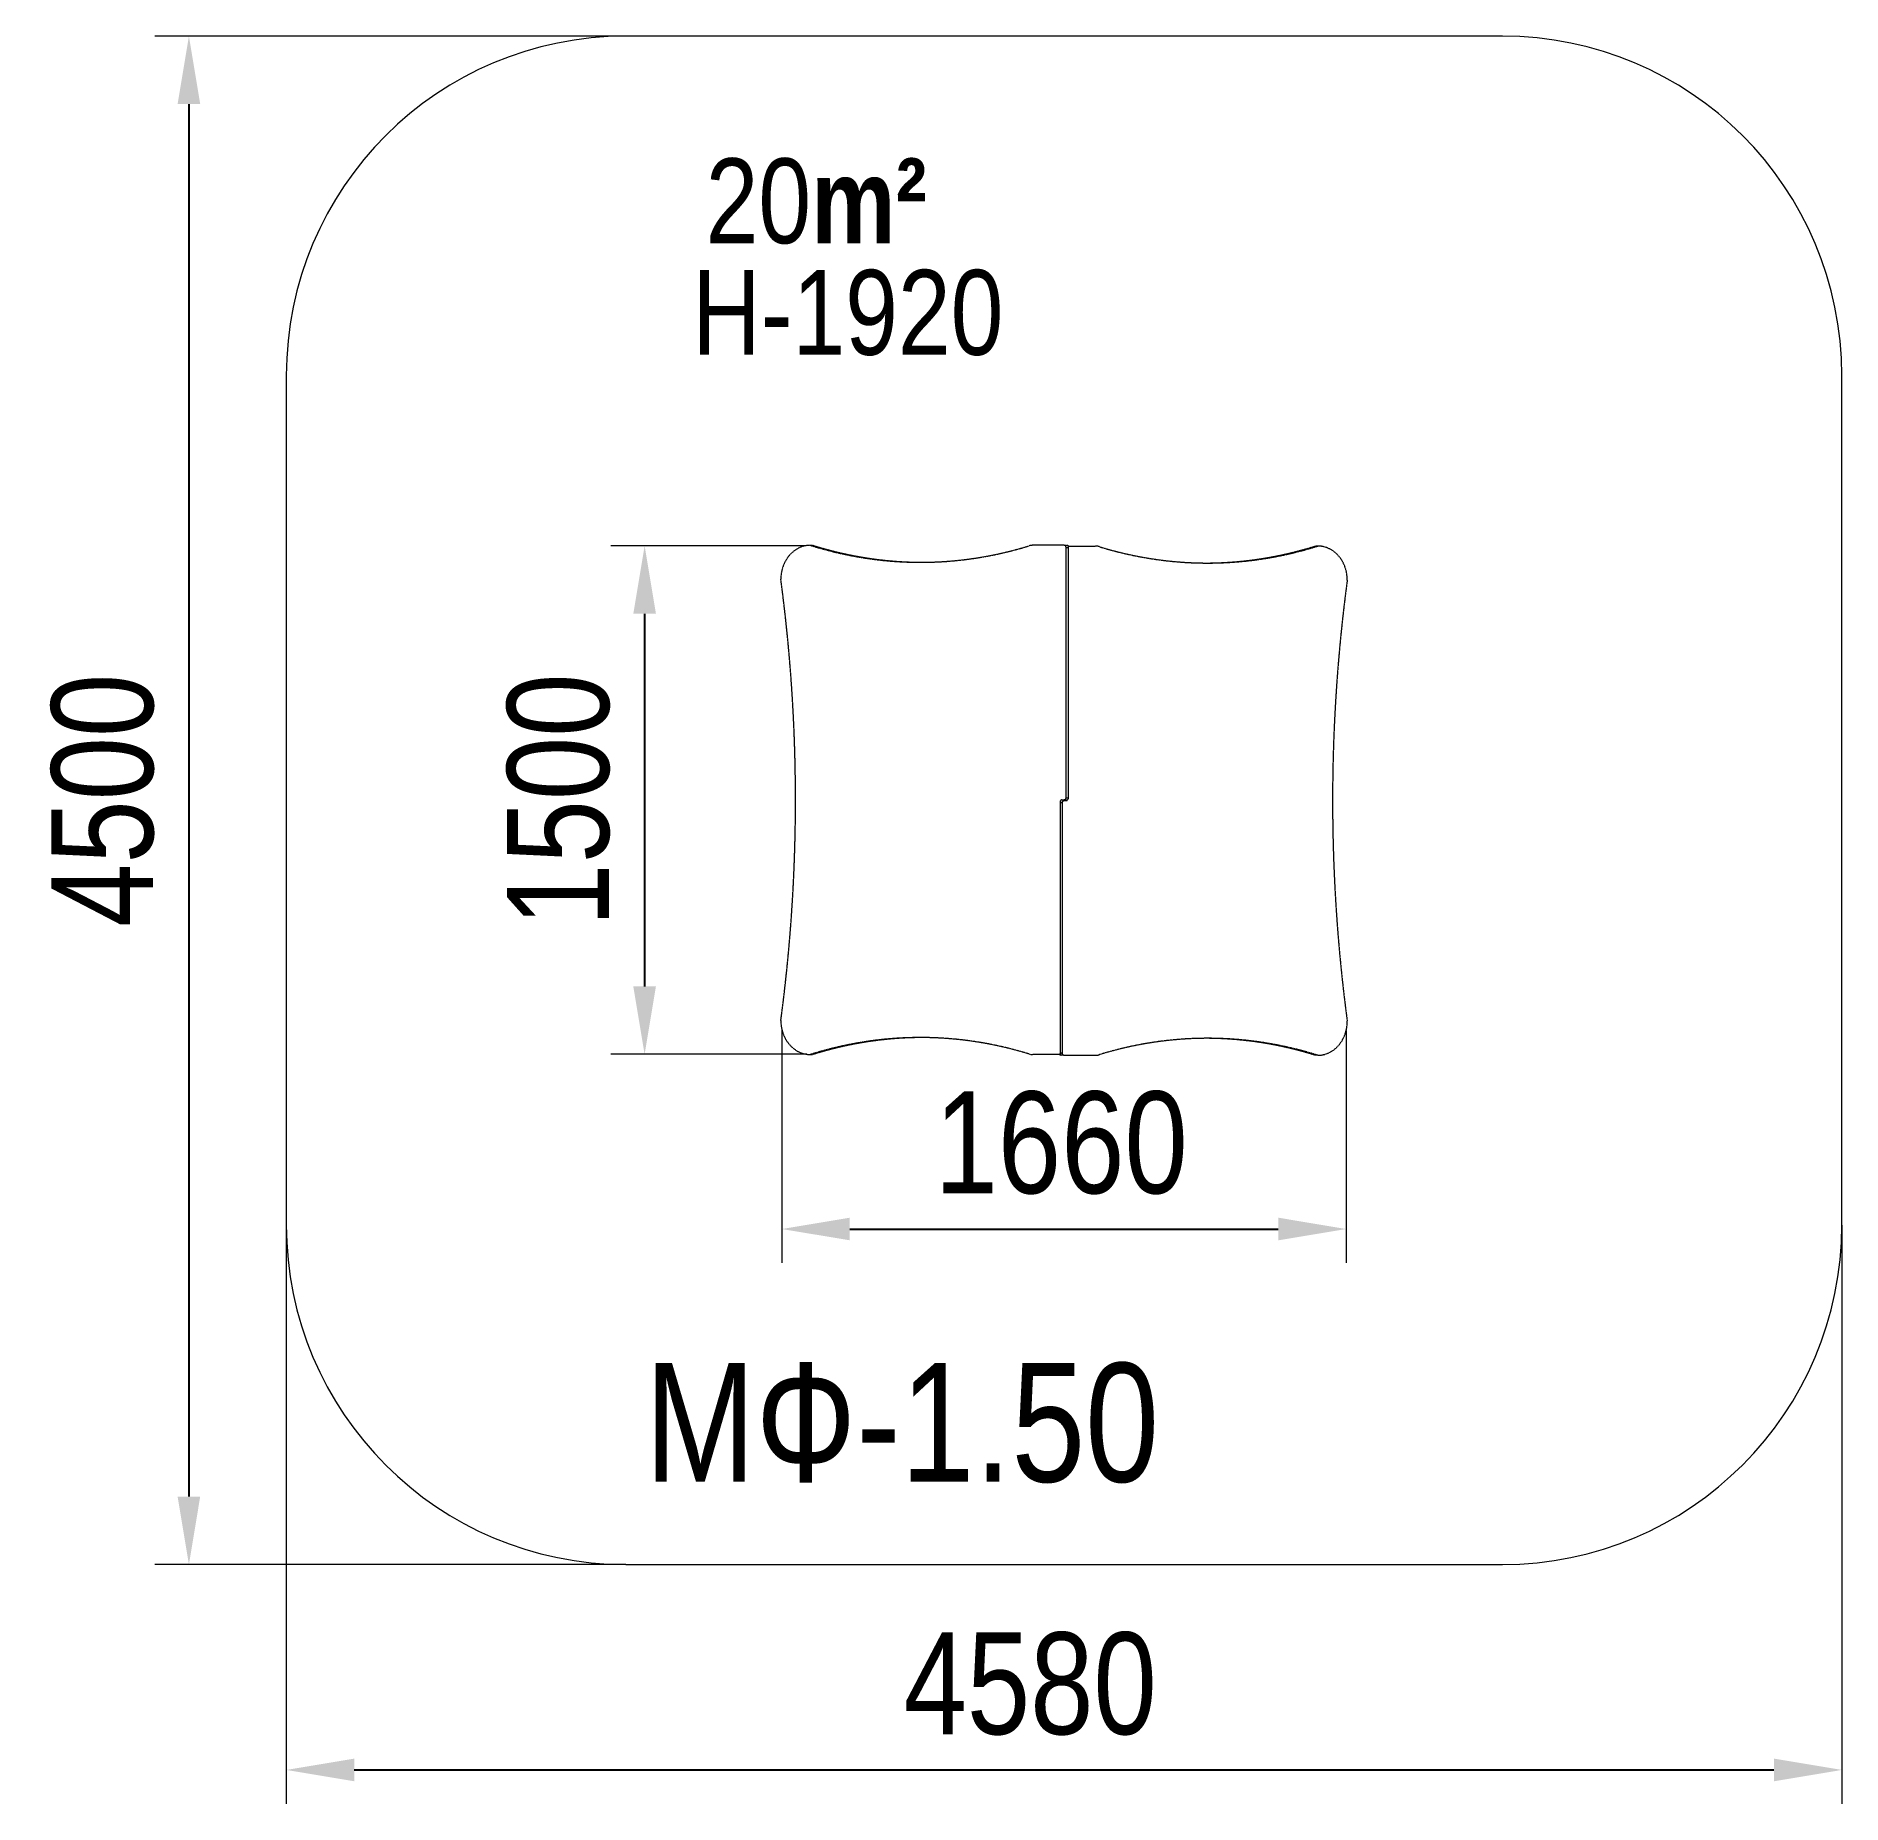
# Model space of a CAD drawing. Header units: millimetres. Extents: x -2718 to 2601, y -2719 to 2488.
import ezdxf

# ---------------------------------------------------------------- set-up
doc = ezdxf.new("R2010")
doc.units = ezdxf.units.MM
doc.linetypes.add('HIDDEN', pattern=[1.905, 1.27, -0.635])
for name, color, linetype in [('DIKOM_АРТИКУЛ', 7, 'Continuous'), ('DIKOM_ЗОНА', 90, 'Continuous'), ('DIKOM_ОБЪЕКТ', 7, 'Continuous'), ('DIKOM_РАЗМЕР_ЗОНА', 7, 'Continuous'), ('DIKOM_РАЗМЕР_ОБЪЕКТА', 7, 'Continuous')]:
    doc.layers.add(name, color=color, linetype=linetype)
doc.styles.add('style1', font='arialbd.ttf', dxfattribs={"width": 0.8})
doc.dimstyles.new('1-50', dxfattribs={"dimtxt": 300, "dimasz": 200, "dimexe": 100, "dimexo": 0, "dimgap": 100, "dimtad": 1, "dimtoh": 1, "dimtxsty": 'style1', "dimcen": 200, "dimclrd": 7, "dimclre": 7, "dimclrt": 7, "dimadec": 1, "dimazin": 2, "dimtfac": 1, "dimtmove": 0, "dimatfit": 2, "dimfxl": 0, "dimlwd": 25, "dimlwe": 18, "dimarcsym": 0})

# ---------------------------------------------------------------- blocks, each defined once
blk = doc.blocks.new('*D0')
at = {"layer": 'Defpoints', "color": 0, "transparency": 16777216}
for p in [(-453.3, 986.5), (-925.5, -511.2), (-448.1, -511.2)]:
    blk.add_point(p, dxfattribs=at)
at = {"layer": 'DIKOM_РАЗМЕР_ОБЪЕКТА', "color": 7, "lineweight": 18, "transparency": 16777216}
for p, q in [((-453.3, 986.5), (-1025.5, 986.5)), ((-448.1, -511.2), (-1025.5, -511.2))]:
    blk.add_line(p, q, dxfattribs=at)
at = {"layer": 'DIKOM_РАЗМЕР_ОБЪЕКТА', "color": 7, "lineweight": 25, "transparency": 16777216}
blk.add_line((-925.5, 786.5), (-925.5, -311.2), dxfattribs=at)
at = {"layer": 'DIKOM_РАЗМЕР_ОБЪЕКТА', "color": 7, "transparency": 16777216}
for points in [[(-958.8, 786.5), (-892.1, 786.5), (-925.5, 986.5)], [(-958.8, -311.2), (-892.1, -311.2), (-925.5, -511.2)]]:
    blk.add_solid(points, dxfattribs=at)
at = {"layer": 'DIKOM_РАЗМЕР_ОБЪЕКТА', "color": 7, "transparency": 16777216, "insert": (-1178.6, 237.7), "char_height": 300, "attachment_point": 5, "rotation": 90, "style": 'style1'}
blk.add_mtext('{\\fArial|b0|i0|c204|p34;1500}', dxfattribs=at)
blk = doc.blocks.new('*D1')
at = {"layer": 'Defpoints', "color": 0, "transparency": 16777216}
for p in [(-521.1, -438.7), (1140.9, -440.9), (1140.9, -1025.9)]:
    blk.add_point(p, dxfattribs=at)
at = {"layer": 'DIKOM_РАЗМЕР_ОБЪЕКТА', "color": 7, "lineweight": 18, "transparency": 16777216}
for p, q in [((-521.1, -438.7), (-521.1, -1125.9)), ((1140.9, -440.9), (1140.9, -1125.9))]:
    blk.add_line(p, q, dxfattribs=at)
at = {"layer": 'DIKOM_РАЗМЕР_ОБЪЕКТА', "color": 7, "lineweight": 25, "transparency": 16777216}
blk.add_line((-321.1, -1025.9), (940.9, -1025.9), dxfattribs=at)
at = {"layer": 'DIKOM_РАЗМЕР_ОБЪЕКТА', "color": 7, "transparency": 16777216}
for points in [[(-321.1, -992.5), (-321.1, -1059.2), (-521.1, -1025.9)], [(940.9, -992.5), (940.9, -1059.2), (1140.9, -1025.9)]]:
    blk.add_solid(points, dxfattribs=at)
at = {"layer": 'DIKOM_РАЗМЕР_ОБЪЕКТА', "color": 7, "transparency": 16777216, "insert": (301.4, -772.7), "char_height": 300, "attachment_point": 5, "style": 'style1'}
blk.add_mtext('{\\fArial|b0|i0|c204|p34;1660}', dxfattribs=at)
blk = doc.blocks.new('*D2')
at = {"layer": 'Defpoints', "color": 0, "transparency": 16777216}
for p in [(-981, 2488.1), (-2267.8, -2014.1), (-981, -2014.1)]:
    blk.add_point(p, dxfattribs=at)
at = {"layer": 'DIKOM_РАЗМЕР_ЗОНА', "color": 7, "lineweight": 18, "transparency": 16777216}
for p, q in [((-981, 2488.1), (-2367.8, 2488.1)), ((-981, -2014.1), (-2367.8, -2014.1))]:
    blk.add_line(p, q, dxfattribs=at)
at = {"layer": 'DIKOM_РАЗМЕР_ЗОНА', "color": 7, "lineweight": 25, "transparency": 16777216}
blk.add_line((-2267.8, 2288.1), (-2267.8, -1814.1), dxfattribs=at)
at = {"layer": 'DIKOM_РАЗМЕР_ЗОНА', "color": 7, "transparency": 16777216}
for points in [[(-2301.1, 2288.1), (-2234.5, 2288.1), (-2267.8, 2488.1)], [(-2301.1, -1814.1), (-2234.5, -1814.1), (-2267.8, -2014.1)]]:
    blk.add_solid(points, dxfattribs=at)
at = {"layer": 'DIKOM_РАЗМЕР_ЗОНА', "color": 7, "transparency": 16777216, "insert": (-2521, 237), "char_height": 300, "attachment_point": 5, "rotation": 90, "style": 'style1'}
blk.add_mtext('{\\fArial|b0|i0|c204|p34;4500}', dxfattribs=at)
blk = doc.blocks.new('*D3')
at = {"layer": 'Defpoints', "color": 0, "transparency": 16777216}
for p in [(-1981, -1014.1), (2601, -1014.1), (2601, -2619.3)]:
    blk.add_point(p, dxfattribs=at)
at = {"layer": 'DIKOM_РАЗМЕР_ЗОНА', "color": 7, "lineweight": 18, "transparency": 16777216}
for p, q in [((-1981, -1014.1), (-1981, -2719.3)), ((2601, -1014.1), (2601, -2719.3))]:
    blk.add_line(p, q, dxfattribs=at)
at = {"layer": 'DIKOM_РАЗМЕР_ЗОНА', "color": 7, "lineweight": 25, "transparency": 16777216}
blk.add_line((-1781, -2619.3), (2401, -2619.3), dxfattribs=at)
at = {"layer": 'DIKOM_РАЗМЕР_ЗОНА', "color": 7, "transparency": 16777216}
for points in [[(-1781, -2586), (-1781, -2652.7), (-1981, -2619.3)], [(2401, -2586), (2401, -2652.7), (2601, -2619.3)]]:
    blk.add_solid(points, dxfattribs=at)
at = {"layer": 'DIKOM_РАЗМЕР_ЗОНА', "color": 7, "transparency": 16777216, "insert": (210.1, -2366.2), "char_height": 300, "attachment_point": 5, "style": 'style1'}
blk.add_mtext('{\\fArial|b0|i0|c204|p34;4580}', dxfattribs=at)

msp = doc.modelspace()

# ---------------------------------------------------------------- linework, layer by layer
at = {"layer": 'DIKOM_ЗОНА', "color": 3, "lineweight": 15}
msp.add_lwpolyline([(2600.989, -1014.1), (2600.989, 1488.117, 0.41421356), (1600.989, 2488.117), (-981.026, 2488.117, 0.41421356), (-1981.026, 1488.117), (-1981.026, -1014.1, 0.41421356), (-981.026, -2014.1), (1600.989, -2014.1, 0.41421356)], format="xyb", close=True, dxfattribs=at)
at = {"layer": 'DIKOM_ОБЪЕКТ', "color": 7, "linetype": 'HIDDEN', "lineweight": 15}
for p, q in [((-437.684, 988.117), (-430.184, 988.117)), ((310.561, 988.117), (217.558, 988.117)), ((310.561, 988.117), (318.061, 988.117)), ((315.758, 244.117), (315.758, 982.117)), ((315.758, 982.117), (323.258, 982.117)), ((323.965, 985.9), (322.095, 985.9)), ((323.258, 244.117), (323.258, 982.117)), ((323.965, 985.9), (402.246, 985.9)), ((1057.488, 985.9), (1049.988, 985.9)), ((298.437, 232.117), (298.437, -508.883)), ((298.437, 232.117), (301.226, 232.117)), ((304.046, 229.9), (300.98, 229.9)), ((303.633, 238.117), (310.561, 238.117)), ((304.046, 229.9), (304.046, -508.1)), ((309.242, 235.9), (305.22, 235.9)), ((316.171, 235.9), (309.242, 235.9)), ((310.561, 238.117), (318.061, 238.117)), ((315.758, 244.117), (323.258, 244.117)), ((-437.684, -511.883), (-430.184, -511.883)), ((295.839, -511.883), (217.558, -511.883)), ((295.839, -511.883), (300.024, -511.883)), ((298.437, -508.883), (301.01, -508.883)), ((304.046, -508.1), (300.98, -508.1)), ((309.242, -514.1), (301.742, -514.1)), ((309.242, -514.1), (402.246, -514.1)), ((1057.488, -514.1), (1049.988, -514.1))]:
    msp.add_line(p, q, dxfattribs=at)
at = {"layer": 'DIKOM_ОБЪЕКТ', "color": 7, "linetype": 'HIDDEN', "lineweight": 15, "flags": 128}
for points in [[(-437.684, 988.117), (-442.913, 987.934), (-448.123, 987.388), (-453.295, 986.479), (-458.41, 985.211), (-463.449, 983.589), (-468.394, 981.618), (-473.227, 979.307), (-477.931, 976.662), (-482.487, 973.695), (-486.88, 970.415), (-491.094, 966.835), (-495.113, 962.968), (-498.922, 958.827), (-502.507, 954.429), (-505.857, 949.789), (-508.957, 944.923), (-511.797, 939.851), (-514.367, 934.589), (-516.657, 929.158), (-518.659, 923.577), (-520.366, 917.867), (-521.771, 912.048), (-522.868, 906.142), (-523.656, 900.17), (-524.129, 894.155), (-524.287, 888.117)], [(-437.684, 988.117), (-418.589, 982.319), (-399.417, 976.873), (-380.172, 971.78), (-360.859, 967.042), (-341.483, 962.66), (-322.049, 958.634), (-302.562, 954.967), (-283.026, 951.658), (-263.448, 948.71), (-243.832, 946.121), (-224.182, 943.894), (-204.504, 942.029), (-184.803, 940.525), (-165.083, 939.384), (-145.351, 938.607), (-125.61, 938.192), (-105.866, 938.14), (-86.123, 938.451), (-66.388, 939.126), (-46.664, 940.163), (-26.957, 941.563), (-7.272, 943.326), (12.386, 945.45), (32.013, 947.935), (51.602, 950.781), (71.15, 953.988), (90.652, 957.553), (110.101, 961.476), (129.494, 965.757), (148.826, 970.394), (168.091, 975.386), (187.285, 980.731), (206.402, 986.429)], [(-430.184, 988.117), (-411.089, 982.319), (-391.917, 976.873), (-372.672, 971.78), (-353.359, 967.042), (-333.983, 962.66), (-314.549, 958.634), (-295.062, 954.967), (-275.526, 951.658), (-255.948, 948.71), (-236.332, 946.121), (-216.682, 943.894), (-197.004, 942.029), (-177.303, 940.525), (-157.583, 939.384), (-137.851, 938.607), (-118.11, 938.192), (-109.175, 938.123)], [(413.402, 984.212), (432.519, 978.514), (451.713, 973.169), (470.978, 968.177), (490.31, 963.54), (509.703, 959.259), (529.152, 955.336), (548.654, 951.77), (568.202, 948.564), (587.791, 945.718), (607.418, 943.233), (627.076, 941.109), (646.761, 939.346), (666.468, 937.946), (686.192, 936.909), (705.927, 936.234), (725.67, 935.923), (745.414, 935.975), (765.155, 936.39), (784.887, 937.167), (804.607, 938.308), (824.308, 939.811), (843.986, 941.677), (863.636, 943.904), (883.252, 946.492), (902.83, 949.441), (922.366, 952.75), (941.853, 956.417), (961.287, 960.442), (980.663, 964.825), (999.976, 969.563), (1019.221, 974.656), (1038.393, 980.102), (1057.488, 985.9)], [(728.979, 935.906), (737.914, 935.975), (757.655, 936.39), (777.387, 937.167), (797.107, 938.308), (816.808, 939.811), (836.486, 941.677), (856.136, 943.904), (875.752, 946.492), (895.33, 949.441), (914.866, 952.75), (934.353, 956.417), (953.787, 960.442), (973.163, 964.825), (992.476, 969.563), (1011.721, 974.656), (1030.893, 980.102), (1049.988, 985.9)], [(1144.091, 885.9), (1143.933, 891.938), (1143.46, 897.953), (1142.672, 903.925), (1141.574, 909.831), (1140.17, 915.65), (1138.463, 921.36), (1136.461, 926.941), (1134.171, 932.372), (1131.601, 937.633), (1128.761, 942.706), (1125.661, 947.572), (1122.311, 952.212), (1118.726, 956.61), (1114.917, 960.751), (1110.898, 964.618), (1106.684, 968.198), (1102.291, 971.478), (1097.735, 974.445), (1093.031, 977.09), (1088.198, 979.401), (1083.253, 981.372), (1078.214, 982.994), (1073.099, 984.262), (1067.927, 985.171), (1062.717, 985.717), (1057.488, 985.9)], [(-524.287, -411.883), (-519.206, -372.772), (-514.441, -333.607), (-509.991, -294.394), (-505.858, -255.134), (-502.041, -215.831), (-498.542, -176.489), (-495.359, -137.111), (-492.494, -97.701), (-489.946, -58.261), (-487.717, -18.796), (-485.805, 20.691), (-484.212, 60.198), (-482.938, 99.719), (-481.982, 139.253), (-481.344, 178.795), (-481.026, 218.342), (-481.026, 257.891), (-481.344, 297.439), (-481.982, 336.981), (-482.938, 376.514), (-484.212, 416.036), (-485.805, 455.542), (-487.717, 495.03), (-489.946, 534.495), (-492.494, 573.934), (-495.359, 613.345), (-498.542, 652.722), (-502.041, 692.064), (-505.858, 731.367), (-509.991, 770.627), (-514.441, 809.841), (-519.206, 849.005), (-524.287, 888.117)], [(1144.091, 885.9), (1139.01, 846.788), (1134.245, 807.624), (1129.795, 768.41), (1125.662, 729.15), (1121.845, 689.847), (1118.345, 650.505), (1115.163, 611.127), (1112.298, 571.717), (1109.75, 532.278), (1107.521, 492.812), (1105.609, 453.325), (1104.016, 413.819), (1102.742, 374.297), (1101.786, 334.764), (1101.148, 295.221), (1100.83, 255.674), (1100.83, 216.125), (1101.148, 176.578), (1101.786, 137.036), (1102.742, 97.502), (1104.016, 57.98), (1105.609, 18.474), (1107.521, -21.013), (1109.75, -60.478), (1112.298, -99.918), (1115.163, -139.328), (1118.345, -178.706), (1121.845, -218.048), (1125.662, -257.351), (1129.795, -296.611), (1134.245, -335.825), (1139.01, -374.989), (1144.091, -414.1)], [(-524.287, -411.883), (-524.129, -417.921), (-523.656, -423.937), (-522.868, -429.909), (-521.771, -435.815), (-520.366, -441.634), (-518.659, -447.344), (-516.657, -452.925), (-514.367, -458.356), (-511.797, -463.617), (-508.957, -468.69), (-505.857, -473.555), (-502.507, -478.196), (-498.922, -482.594), (-495.113, -486.734), (-491.094, -490.602), (-486.88, -494.182), (-482.487, -497.461), (-477.931, -500.429), (-473.227, -503.073), (-468.394, -505.385), (-463.449, -507.355), (-458.41, -508.977), (-453.295, -510.245), (-448.123, -511.154), (-442.913, -511.701), (-437.684, -511.883)], [(1057.488, -514.1), (1062.717, -513.918), (1067.927, -513.371), (1073.099, -512.462), (1078.214, -511.195), (1083.253, -509.572), (1088.198, -507.602), (1093.031, -505.29), (1097.735, -502.646), (1102.291, -499.678), (1106.684, -496.399), (1110.898, -492.819), (1114.917, -488.951), (1118.726, -484.811), (1122.311, -480.413), (1125.661, -475.772), (1128.761, -470.907), (1131.601, -465.834), (1134.171, -460.573), (1136.461, -455.142), (1138.463, -449.561), (1140.17, -443.851), (1141.574, -438.032), (1142.672, -432.126), (1143.46, -426.154), (1143.933, -420.138), (1144.091, -414.1)], [(206.402, -510.196), (187.285, -504.498), (168.091, -499.152), (148.826, -494.16), (129.494, -489.523), (110.101, -485.243), (90.652, -481.319), (71.15, -477.754), (51.602, -474.548), (32.013, -471.702), (12.386, -469.216), (-7.272, -467.092), (-26.957, -465.33), (-46.664, -463.93), (-66.388, -462.892), (-86.123, -462.218), (-105.866, -461.906), (-125.61, -461.958), (-145.351, -462.373), (-165.083, -463.151), (-184.803, -464.292), (-204.504, -465.795), (-224.182, -467.661), (-243.832, -469.888), (-263.448, -472.476), (-283.026, -475.425), (-302.562, -478.733), (-322.049, -482.401), (-341.483, -486.426), (-360.859, -490.808), (-380.172, -495.546), (-399.417, -500.639), (-418.589, -506.085), (-437.684, -511.883)], [(-109.175, -461.89), (-118.11, -461.958), (-137.851, -462.373), (-157.583, -463.151), (-177.303, -464.292), (-197.004, -465.795), (-216.682, -467.661), (-236.332, -469.888), (-255.948, -472.476), (-275.526, -475.425), (-295.062, -478.733), (-314.549, -482.401), (-333.983, -486.426), (-353.359, -490.808), (-372.672, -495.546), (-391.917, -500.639), (-411.089, -506.085), (-430.184, -511.883)], [(1057.488, -514.1), (1038.393, -508.302), (1019.221, -502.856), (999.976, -497.764), (980.663, -493.025), (961.287, -488.643), (941.853, -484.618), (922.366, -480.95), (902.83, -477.642), (883.252, -474.693), (863.636, -472.105), (843.986, -469.878), (824.308, -468.012), (804.607, -466.509), (784.887, -465.368), (765.155, -464.59), (745.414, -464.175), (725.67, -464.124), (705.927, -464.435), (686.192, -465.109), (666.468, -466.147), (646.761, -467.547), (627.076, -469.309), (607.418, -471.433), (587.791, -473.919), (568.202, -476.765), (548.654, -479.971), (529.152, -483.536), (509.703, -487.46), (490.31, -491.741), (470.978, -496.377), (451.713, -501.369), (432.519, -506.715), (413.402, -512.413)], [(1049.988, -514.1), (1030.893, -508.302), (1011.721, -502.856), (992.476, -497.764), (973.163, -493.025), (953.787, -488.643), (934.353, -484.618), (914.866, -480.95), (895.33, -477.642), (875.752, -474.693), (856.136, -472.105), (836.486, -469.878), (816.808, -468.012), (797.107, -466.509), (777.387, -465.368), (757.655, -464.59), (737.914, -464.175), (728.979, -464.107)]]:
    msp.add_lwpolyline(points, dxfattribs=at)
at = {"layer": 'DIKOM_ОБЪЕКТ', "color": 7, "linetype": 'HIDDEN', "lineweight": 15}
for centre, radius, start, end in [((217.583, 950.241), 37.876, 90.037793, 107.168718), ((310.128, 982.492), 5.642, 356.188739, 85.59805), ((317.628, 982.492), 5.642, 356.188739, 85.59805), ((323.991, 983.508), 2.392, 90.635547, 130.210659), ((402.221, 948.024), 37.876, 72.831282, 89.962207), ((304.066, 232.492), 5.642, 94.40195, 183.811261), ((309.676, 230.275), 5.642, 94.40195, 183.811261), ((311.265, 233.1), 5.018, 91.502671, 146.092135), ((308.539, 240.916), 5.018, 271.502671, 326.092135), ((310.128, 243.742), 5.642, 274.40195, 3.811261), ((315.976, 241.07), 5.174, 272.162019, 335.717091), ((317.628, 243.742), 5.642, 274.40195, 3.811261), ((217.583, -474.007), 37.876, 252.831282, 269.962207), ((295.623, -509.071), 2.821, 274.40195, 3.811261), ((301.855, -509.119), 4.982, 213.693579, 268.711615), ((309.676, -508.475), 5.642, 176.188739, 265.59805), ((402.221, -476.224), 37.876, 270.037793, 287.168718)]:
    msp.add_arc(centre, radius, start, end, dxfattribs=at)

# ---------------------------------------------------------------- texts
at = {"layer": 'DIKOM_АРТИКУЛ', "insert": (-924.839, -1420.598), "char_height": 350, "width": 1494.34203, "attachment_point": 1, "style": 'style1'}
msp.add_mtext('{\\fArial|b0|i0|c204|p34;MФ-1.50}', dxfattribs=at)
at = {"layer": 'DIKOM_РАЗМЕР_ОБЪЕКТА', "char_height": 250, "width": 789.53053, "attachment_point": 1, "style": 'style1'}
for s, insert in [('{\\fArial|b0|i0|c204|p34;20}m²', (-745.801, 2127.858)), ('{\\fArial|b0|i0|c204|p34;H-1920}', (-784.876, 1799.313))]:
    msp.add_mtext(s, dxfattribs=dict(at, insert=insert))

# ---------------------------------------------------------------- dimensions: what is measured, and where the dimension line sits
at = {"layer": 'DIKOM_РАЗМЕР_ЗОНА'}
dim = msp.add_linear_dim(base=(-2267.785, -2014.1), p1=(-981.026, 2488.117), p2=(-981.026, -2014.1), angle=90, text='{\\fArial|b0|i0|c204|p34;4500}', dimstyle='1-50', dxfattribs=at)
dim.commit()
dim.dimension.update_dxf_attribs({"geometry": '*D2', "text_midpoint": (-2267.785, 237.008), "dimtype": 160})
dim = msp.add_linear_dim(base=(2600.989, -2619.322), p1=(-1981.026, -1014.1), p2=(2600.989, -1014.1), text='{\\fArial|b0|i0|c204|p34;4580}', dimstyle='1-50', dxfattribs=at)
dim.commit()
dim.dimension.update_dxf_attribs({"geometry": '*D3', "text_midpoint": (210.101, -2619.322), "dimtype": 160})
at = {"layer": 'DIKOM_РАЗМЕР_ОБЪЕКТА'}
dim = msp.add_linear_dim(base=(-925.471, -511.154), p1=(-453.295, 986.479), p2=(-448.123, -511.154), angle=90, text='{\\fArial|b0|i0|c204|p34;1500}', dimstyle='1-50', dxfattribs=at)
dim.commit()
dim.dimension.update_dxf_attribs({"geometry": '*D0', "text_midpoint": (-925.471, 237.662), "dimtype": 160})
dim = msp.add_linear_dim(base=(1140.872, -1025.856), p1=(-521.068, -438.724), p2=(1140.872, -440.941), text='{\\fArial|b0|i0|c204|p34;1660}', dimstyle='1-50', dxfattribs=at)
dim.commit()
dim.dimension.update_dxf_attribs({"geometry": '*D1', "text_midpoint": (301.44, -1025.856), "dimtype": 160})

doc.saveas('drawing.dxf')
